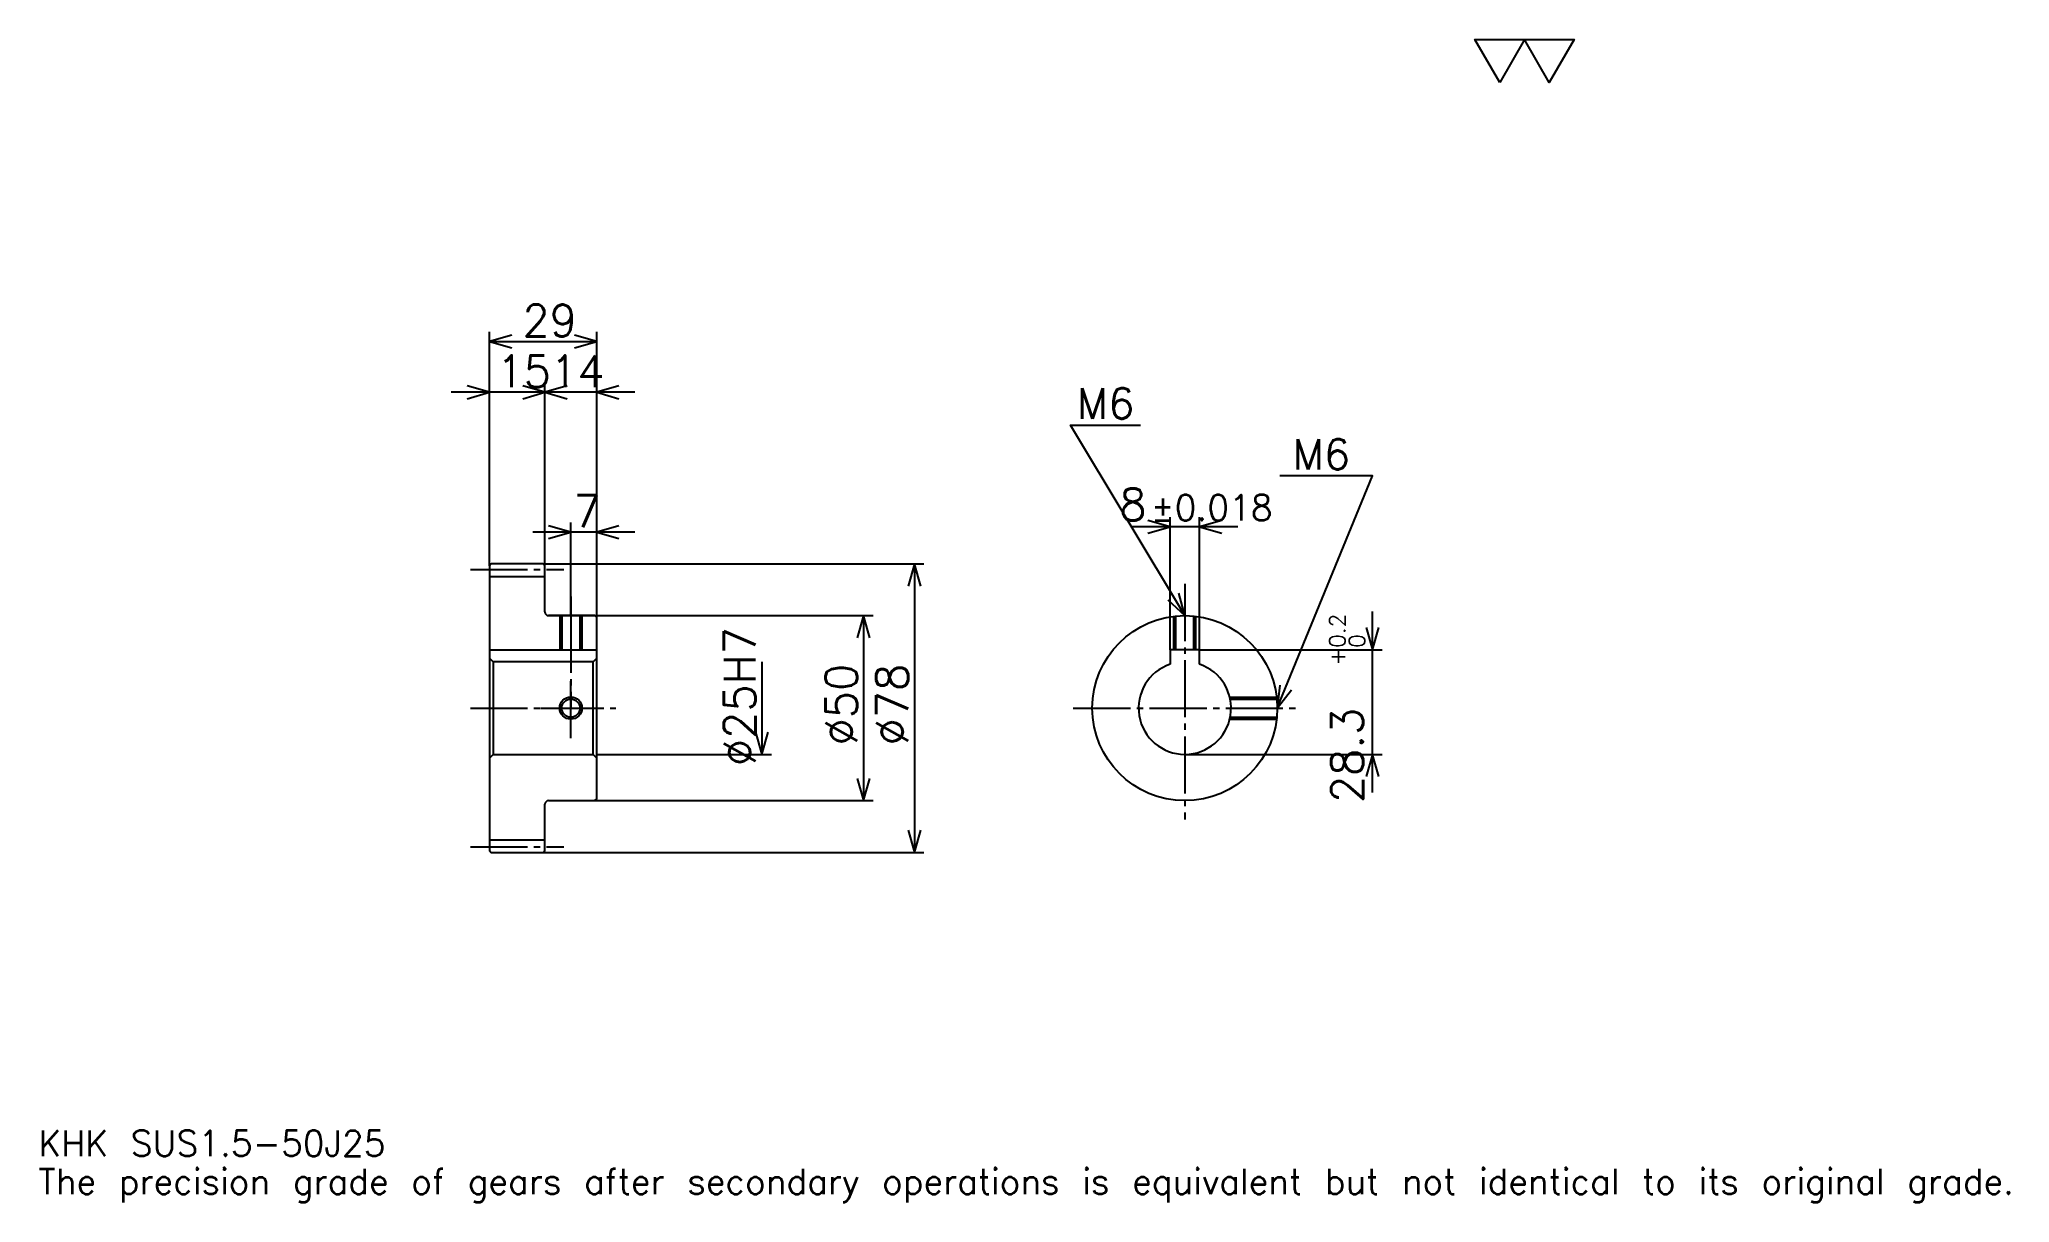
# Model space of a CAD drawing. Extents: x 17 to 550, y 6 to 321.
import ezdxf

# ---------------------------------------------------------------- set-up
doc = ezdxf.new("R2010")
doc.units = 0
doc.linetypes.add('DASHDOT', pattern=[20.608695, 15.456522, -1.717391, 1.717391, -1.717391])
doc.layers.get('0').update_dxf_attribs({"linetype": 'CONTINUOUS'})
doc.layers.add('DASHDOT', color=6, linetype='DASHDOT')
doc.styles.add('KANJI', font='TXT', dxfattribs={"bigfont": 'BIGFONT'})

msp = doc.modelspace()

# ---------------------------------------------------------------- linework, layer by layer
at = {"color": 5}
for p, q in [((139.108704, 178.967392), (139.108704, 241.652176)), ((168.108704, 178.967392), (168.108704, 241.652176)), ((139.108704, 239.07608), (168.108704, 239.07608)), ((164.413055, 225.33696), (128.804352, 225.33696)), ((178.413055, 225.33696), (143.804352, 225.33696)), ((154.108704, 178.967392), (154.108704, 227.913055)), ((178.413055, 187.554352), (150.804352, 187.554352)), ((161.108704, 178.967392), (161.108704, 190.130432)), ((341.369568, 189.010864), (312.760864, 189.010864)), ((323.065247, 155.767395), (323.065247, 191.58696)), ((331.065247, 155.767395), (331.065247, 191.58696)), ((139.108704, 178.467392), (139.108704, 178.967392)), ((153.608704, 178.967392), (168.108704, 178.967392)), ((154.108704, 178.467392), (154.108704, 178.967392)), ((161.108704, 164.967392), (161.108704, 178.967392)), ((161.108704, 164.967392), (161.108704, 178.967392)), ((168.108704, 178.967392), (256.554352, 178.967392)), ((168.108704, 164.467392), (168.108704, 178.967392)), ((253.978271, 178.967392), (253.978271, 100.967392)), ((377.826111, 117.163048), (377.826111, 166.071747)), ((155.108704, 164.967392), (168.108704, 164.967392)), ((168.108704, 164.967392), (242.815216, 164.967392)), ((240.239136, 164.967392), (240.239136, 114.967392)), ((331.065247, 155.767395), (380.402161, 155.767395)), ((212.76088, 152.467392), (212.76088, 127.467392)), ((168.108704, 127.467392), (215.336975, 127.467392)), ((327.065247, 127.467392), (380.402161, 127.467392)), ((155.108704, 114.967392), (168.108704, 114.967392)), ((168.108704, 114.967392), (242.815216, 114.967392)), ((153.608704, 100.967392), (168.108704, 100.967392)), ((168.108704, 100.967392), (256.554352, 100.967392))]:
    msp.add_line(p, q, dxfattribs=at)
at = {"color": 4}
for p, q in [((139.108704, 175.592392), (154.108704, 175.592392)), ((139.108704, 155.767395), (168.108704, 155.767395)), ((140.108704, 152.467392), (140.108704, 127.467392)), ((167.108704, 152.467392), (168.108704, 153.467392)), ((167.108704, 127.467392), (168.108704, 126.467392)), ((139.108704, 104.342392), (154.108704, 104.342392))]:
    msp.add_line(p, q, dxfattribs=at)
at = {"color": 7}
msp.add_lwpolyline([(412.17392, 309.130432), (405.476105, 320.73999), (432.267395, 320.73999), (425.56958, 309.130432), (418.871735, 320.73999), (412.17392, 309.130432)], dxfattribs=at)
at = {"color": 5}
for points in [[(145.119568, 240.793488), (139.108704, 239.07608), (145.119568, 237.358704)], [(162.097839, 237.358704), (168.108704, 239.07608), (162.097839, 240.793488)], [(133.097839, 223.619568), (139.108704, 225.33696), (133.097839, 227.054352)], [(148.097839, 223.619568), (154.108704, 225.33696), (148.097839, 227.054352)], [(160.119568, 227.054352), (154.108704, 225.33696), (160.119568, 223.619568)], [(174.119568, 227.054352), (168.108704, 225.33696), (174.119568, 223.619568)], [(327.065247, 164.967392), (296.152161, 216.489136), (315.043488, 216.489136)], [(352.065247, 139.967392), (377.826111, 202.75), (352.752197, 202.75)], [(155.097839, 185.83696), (161.108704, 187.554352), (155.097839, 189.271744)], [(174.119568, 189.271744), (168.108704, 187.554352), (174.119568, 185.83696)], [(317.054382, 187.293472), (323.065247, 189.010864), (317.054382, 190.728256)], [(337.076111, 190.728256), (331.065247, 189.010864), (337.076111, 187.293472)], [(255.695663, 172.956528), (253.978271, 178.967392), (252.26088, 172.956528)], [(322.5, 169.238083), (327.065247, 164.967392), (325.445312, 171.005264)], [(241.956528, 158.956528), (240.239136, 164.967392), (238.521744, 158.956528)], [(376.108704, 161.778259), (377.826111, 155.767395), (379.543488, 161.778259)], [(352.758148, 146.180267), (352.065247, 139.967392), (355.935852, 144.876404)], [(211.043488, 133.478256), (212.76088, 127.467392), (214.478271, 133.478256)], [(379.543488, 121.456528), (377.826111, 127.467392), (376.108704, 121.456528)], [(238.521744, 120.978264), (240.239136, 114.967392), (241.956528, 120.978264)], [(252.26088, 106.978256), (253.978271, 100.967392), (255.695663, 106.978256)]]:
    msp.add_lwpolyline(points, dxfattribs=at)
at = {"color": 4}
for points in [[(154.108704, 165.967392), (154.108704, 178.467392), (153.608704, 178.967392), (139.608704, 178.967392), (139.108704, 178.467392), (139.108704, 126.467392)], [(155.108704, 114.967392), (167.608704, 114.967392), (168.108704, 115.467392), (168.108704, 164.467392), (167.608704, 164.967392), (155.108704, 164.967392)], [(158.108704, 164.967392), (158.108704, 155.767395)], [(158.648712, 164.967392), (158.648712, 155.767395)], [(163.568695, 164.967392), (163.568695, 155.767395)], [(164.108704, 164.967392), (164.108704, 155.767395)], [(324.065247, 155.767395), (324.065247, 164.786743)], [(324.605225, 155.767395), (324.605225, 164.846069)], [(329.525238, 155.767395), (329.525238, 164.846069)], [(330.065247, 155.767395), (330.065247, 164.786743)], [(331.065247, 151.810104), (331.065247, 155.767395), (323.065247, 155.767395), (323.065247, 151.810104)], [(139.108704, 126.467392), (140.108704, 127.467392), (167.108704, 127.467392), (167.108704, 152.467392), (140.108704, 152.467392), (139.108704, 153.467392)], [(339.19989, 142.967392), (351.884583, 142.967392)], [(339.32077, 142.427399), (351.943909, 142.427399)], [(339.19989, 136.967392), (351.884583, 136.967392)], [(339.32077, 137.507385), (351.943909, 137.507385)], [(139.108704, 126.467392), (139.108704, 101.467392), (139.608704, 100.967392), (153.608704, 100.967392), (154.108704, 101.467392), (154.108704, 113.967392)]]:
    msp.add_lwpolyline(points, dxfattribs=at)
for centre, radius in [((327.065247, 139.967392), 25), ((161.108704, 139.967392), 2.46)]:
    msp.add_circle(centre, radius, dxfattribs=at)
at = {"color": 7}
msp.add_circle((161.108704, 139.967392), 3, dxfattribs=at)
at = {"color": 4}
for centre, radius, start, end in [((155.108704, 165.967392), 1, 180, 270), ((327.065247, 139.967392), 12.5, 108.66292518, 71.33707482), ((155.108704, 113.967392), 1, 90, 180)]:
    msp.add_arc(centre, radius, start, end, dxfattribs=at)
at = {"layer": 'DASHDOT', "color": 7}
for p, q in [((133.956528, 177.467392), (159.26088, 177.467392)), ((327.065247, 173.554352), (327.065247, 109.815216)), ((161.108704, 164.967392), (161.108704, 139.967392)), ((133.956528, 139.967392), (173.26088, 139.967392)), ((296.913055, 139.967392), (357.217407, 139.967392)), ((133.956528, 102.467392), (159.26088, 102.467392))]:
    msp.add_line(p, q, dxfattribs=at)
for points in [[(161.108704, 170.119568), (161.108704, 150.615219)], [(161.108704, 131.815216), (161.108704, 148.119568)], [(152.956528, 139.967392), (169.26088, 139.967392)]]:
    msp.add_lwpolyline(points, dxfattribs=at)

# ---------------------------------------------------------------- texts
at = {"color": 7, "style": 'KANJI'}
for s, height, p in [('29', 8.586957, (148.027176, 240.450012)), ('15', 8.586957, (141.027176, 226.710876)), ('14', 8.586957, (155.527176, 226.710876)), ('M6', 8.243479, (297.869568, 218.206512)), ('M6', 8.243479, (356.186951, 204.467392)), ('7', 8.586957, (161.817947, 188.928253)), ('8', 8.586957, (309.340057, 190.728256)), ('%%p0.018', 6.869565, (317.840088, 190.728256)), ('KHK SUS1.5-50J25', 6.869565, (17.173914, 18.891304)), ('The precision grade of gears after secondary operations is equivalent but not identical to its original grade.', 6.869565, (17.173914, 8.586957))]:
    msp.add_text(s, height=height, dxfattribs=at).set_placement(p)
for s, height, p in [('%%c25H7', 8.586957, (211.043488, 124.296196)), ('0.2', 4.293478, (370.441315, 156.279343)), ('+', 4.293478, (370.441315, 151.470642)), ('0', 4.293478, (375.765228, 156.279343)), ('%%c50', 8.586957, (238.521744, 129.877716)), ('%%c78', 8.586957, (252.26088, 129.877716)), ('28.3', 8.586957, (375.25, 114.302902))]:
    msp.add_text(s, height=height, rotation=90, dxfattribs=at).set_placement(p)

doc.saveas('drawing.dxf')
